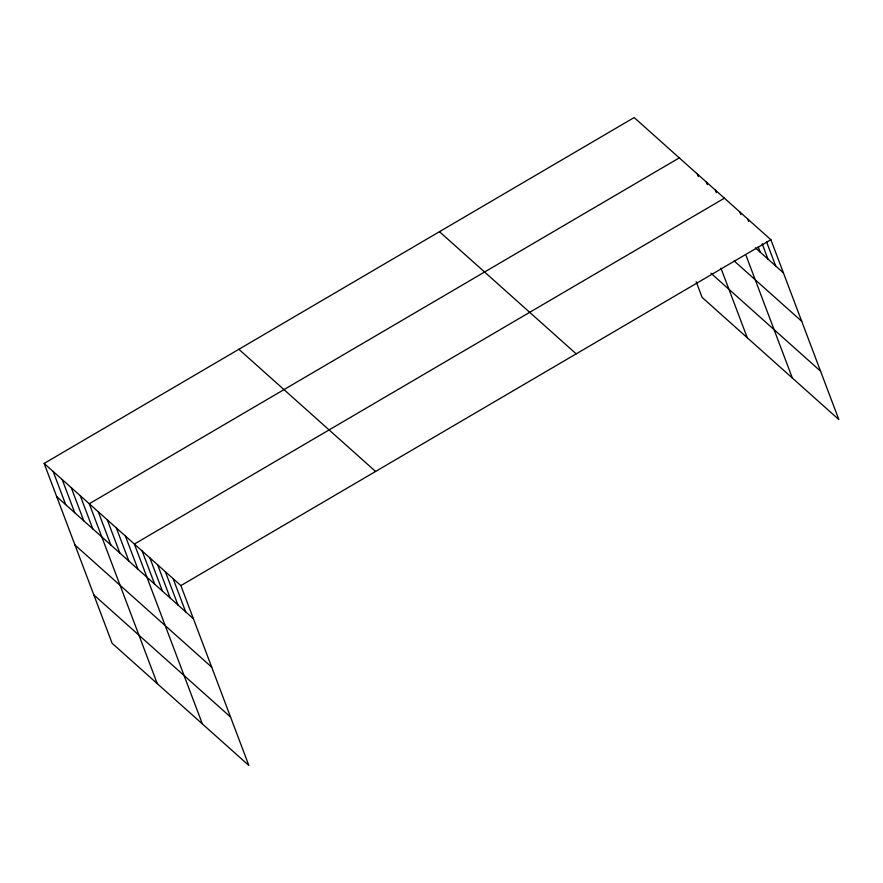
<?xml version="1.0" encoding="UTF-8"?>
<svg xmlns="http://www.w3.org/2000/svg" width="883" height="883" viewBox="0 0 883 883"><rect width="100%" height="100%" fill="white"/><g stroke="black" fill="none" stroke-linecap="round" stroke-linejoin="round"><path stroke-width="1.32" d="M44.15 463.432L180.883 585.595L248.84 765.44L112.108 643.277L44.15 463.432L634.16 117.56L770.892 239.723L838.85 419.568L702.117 297.405L696.168 281.677M679.281 157.88L89.271 503.751L157.229 683.585M724.402 198.189L134.393 544.06L202.35 723.905M180.883 585.595L770.892 239.723M755.34 247.814L783.431 272.902M734.17 260.96L801.72 321.302M710.903 273.189L820.561 371.169M439.458 231.699L576.191 353.862M238.852 349.293L375.595 471.467M56.689 496.61L193.421 618.773M74.978 545.01L211.71 667.173M93.819 594.877L230.551 717.04M766.521 241.743L775.682 265.982M762.15 243.752L767.934 259.061M747.647 218.962L748.618 221.512M758.254 247.03L760.186 252.141M739.899 212.041L740.87 214.591M746.091 255.573L792.36 378.034M715.385 190.132L716.345 192.682M706.356 182.064L707.316 184.613M697.327 174.006L698.298 176.556M720.936 268.123L747.239 337.714M173.134 578.674L185.673 611.853M165.386 571.754L177.924 604.932M157.638 564.833L170.176 598.012M149.889 557.913L162.428 591.091M142.141 550.981L154.68 584.16M125.375 536.003L137.914 569.182M116.346 527.935L128.885 561.113M107.318 519.877L119.856 553.056M98.3 511.809L110.839 544.988M80.254 495.683L92.781 528.862M71.225 487.626L83.764 520.804M62.196 479.557L74.735 512.736M53.179 471.5L65.717 504.679"/></g></svg>
